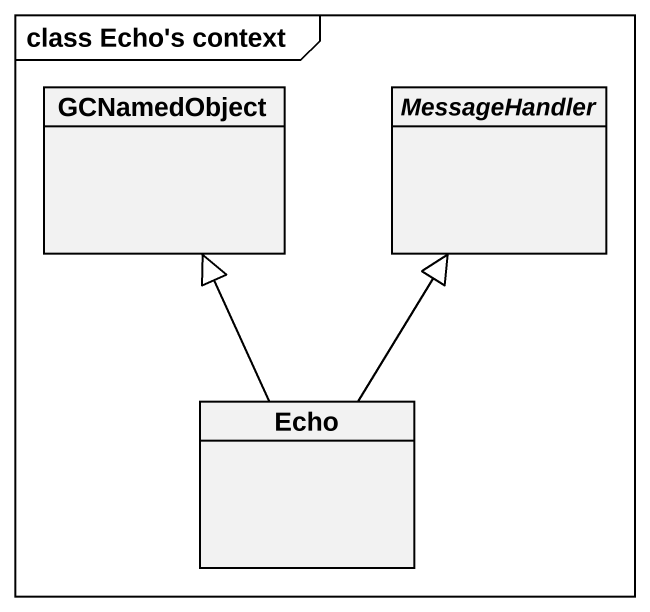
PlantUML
@startuml
mainframe class Echo's context
hide circle
hide empty members
class GCNamedObject
abstract class MessageHandler
class Echo
Echo -up-|> GCNamedObject
Echo -up-|> MessageHandler
@enduml
